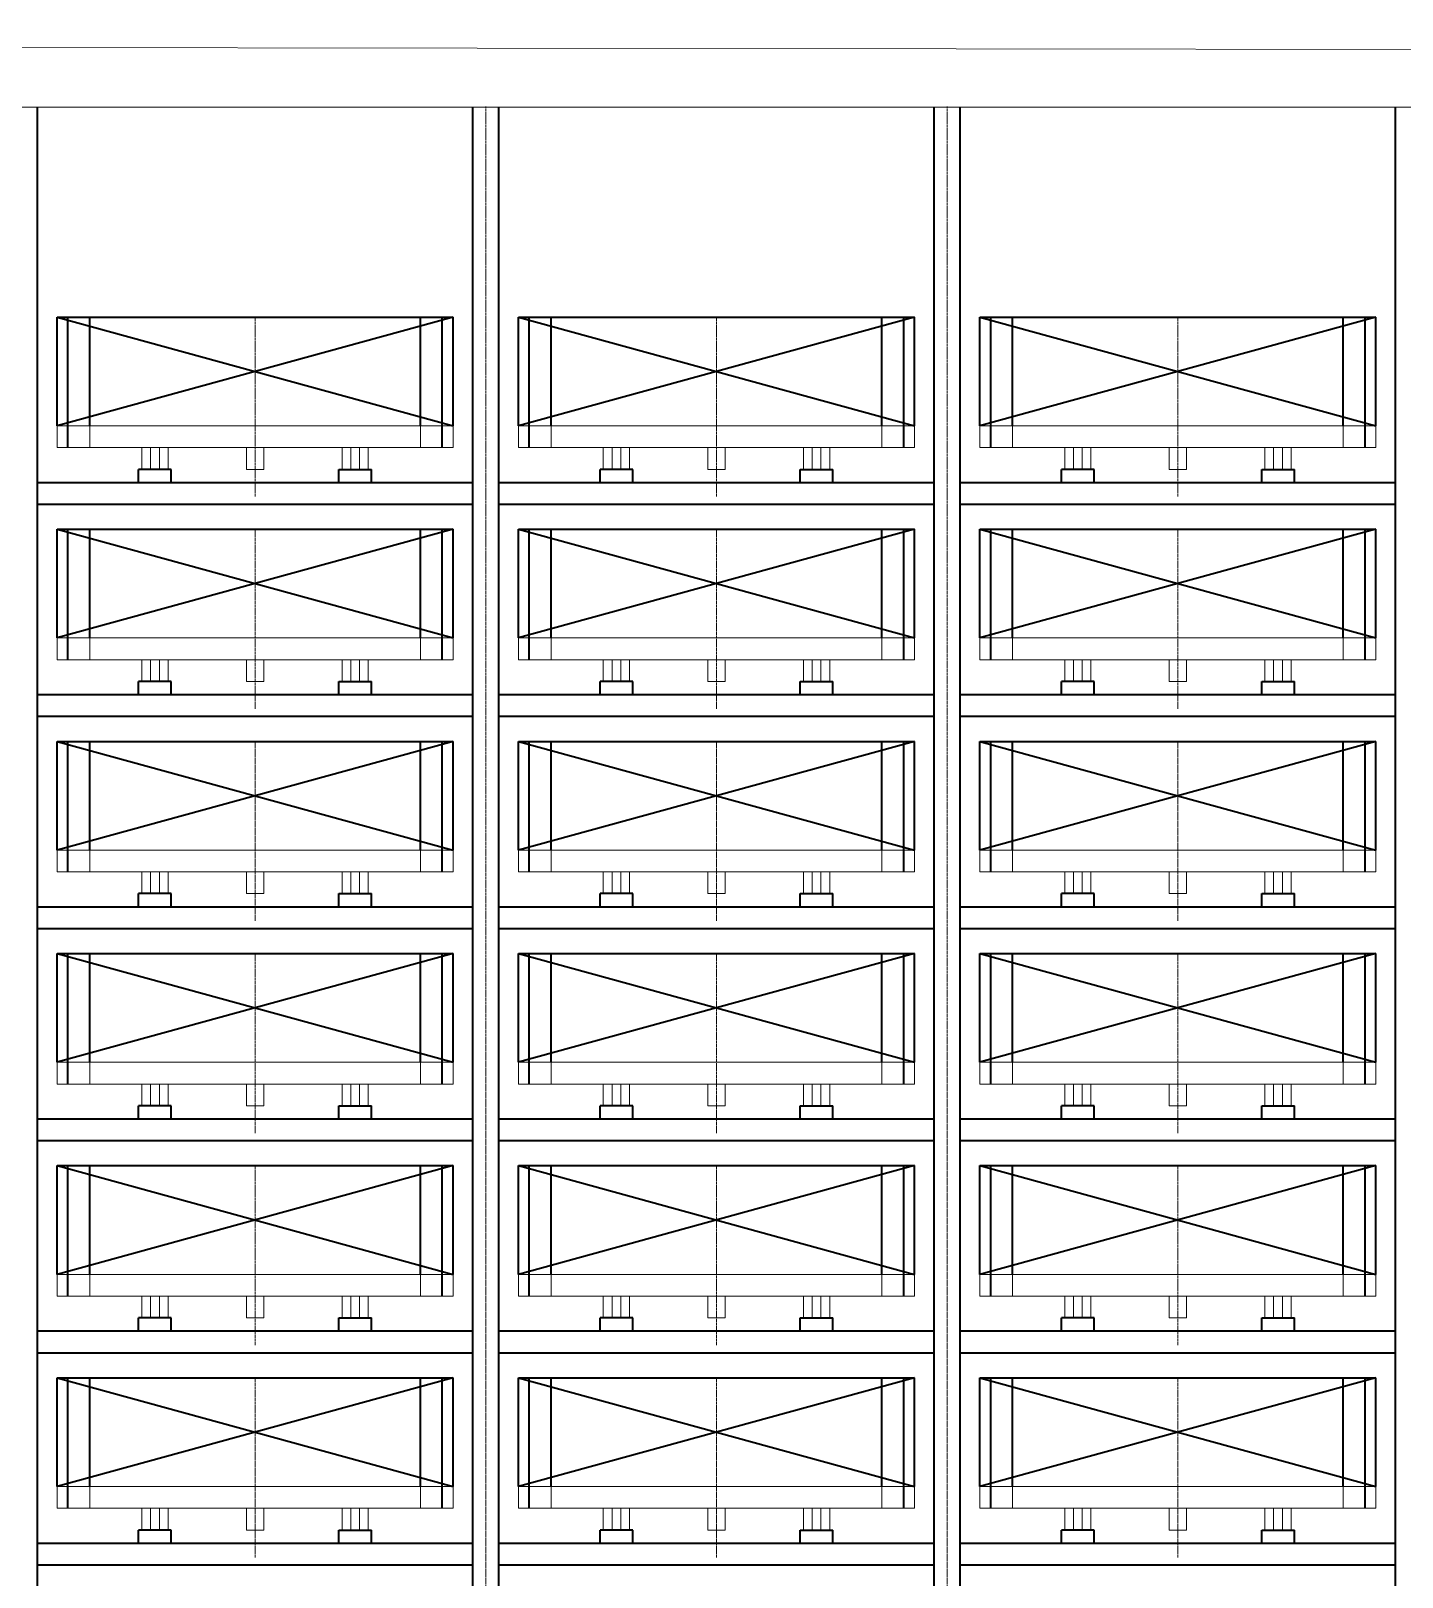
# Model space of a CAD drawing. Header units: millimetres. Extents: x -67280 to 67280, y -47520 to 47520.
# Drawn here: x 5452 to 11752, y 12094 to 19200 of the extents above; entities that cross this region are included whole.
import ezdxf

# ---------------------------------------------------------------- set-up
doc = ezdxf.new("R2010")
doc.units = ezdxf.units.MM
doc.linetypes.add('点画线', pattern=[18, 12, -2, 2, -2])
for name, color, linetype, lineweight in [('ACADCAXA细实线层', 3, 'Continuous', 18), ('EB0', 7, 'Continuous', 35), ('中心线层', 1, '点画线', 18), ('尺寸线层', 4, 'Continuous', 18), ('细实线层', 3, 'Continuous', 18)]:
    doc.layers.add(name, color=color, linetype=linetype, lineweight=lineweight)

msp = doc.modelspace()

# ---------------------------------------------------------------- linework, layer by layer
at = {"layer": 'ACADCAXA细实线层', "color": 2, "linetype": 'Continuous', "lineweight": 18}
for p, q in [((5572.031, 17384.786), (7392.031, 17384.786)), ((7692.031, 17384.786), (9512.031, 17384.786)), ((9812.031, 17384.786), (11632.031, 17384.786)), ((5572.031, 17284.786), (7392.031, 17284.786)), ((5962.031, 17184.786), (5962.031, 17284.786)), ((6042.031, 17184.786), (6042.031, 17284.786)), ((6442.031, 17184.786), (6442.031, 17284.786)), ((6522.031, 17184.786), (6522.031, 17284.786)), ((6922.031, 17184.786), (6922.031, 17284.786)), ((7002.031, 17184.786), (7002.031, 17284.786)), ((7692.031, 17284.786), (9512.031, 17284.786)), ((8082.031, 17184.786), (8082.031, 17284.786)), ((8162.031, 17184.786), (8162.031, 17284.786)), ((8562.031, 17184.786), (8562.031, 17284.786)), ((8642.031, 17184.786), (8642.031, 17284.786)), ((9042.031, 17184.786), (9042.031, 17284.786)), ((9122.031, 17184.786), (9122.031, 17284.786)), ((9812.031, 17284.786), (11632.031, 17284.786)), ((10202.031, 17184.786), (10202.031, 17284.786)), ((10282.031, 17184.786), (10282.031, 17284.786)), ((10682.031, 17184.786), (10682.031, 17284.786)), ((10762.031, 17184.786), (10762.031, 17284.786)), ((11162.031, 17184.786), (11162.031, 17284.786)), ((11242.031, 17184.786), (11242.031, 17284.786)), ((5962.031, 17184.786), (6042.031, 17184.786)), ((6442.031, 17184.786), (6522.031, 17184.786)), ((6922.031, 17184.786), (7002.031, 17184.786)), ((8082.031, 17184.786), (8162.031, 17184.786)), ((8562.031, 17184.786), (8642.031, 17184.786)), ((9042.031, 17184.786), (9122.031, 17184.786)), ((10202.031, 17184.786), (10282.031, 17184.786)), ((10682.031, 17184.786), (10762.031, 17184.786)), ((11162.031, 17184.786), (11242.031, 17184.786)), ((5572.031, 16409.786), (7392.031, 16409.786)), ((7692.031, 16409.786), (9512.031, 16409.786)), ((9812.031, 16409.786), (11632.031, 16409.786)), ((5572.031, 16309.786), (7392.031, 16309.786)), ((5962.031, 16209.786), (5962.031, 16309.786)), ((6042.031, 16209.786), (6042.031, 16309.786)), ((6442.031, 16209.786), (6442.031, 16309.786)), ((6522.031, 16209.786), (6522.031, 16309.786)), ((6922.031, 16209.786), (6922.031, 16309.786)), ((7002.031, 16209.786), (7002.031, 16309.786)), ((7692.031, 16309.786), (9512.031, 16309.786)), ((8082.031, 16209.786), (8082.031, 16309.786)), ((8162.031, 16209.786), (8162.031, 16309.786)), ((8562.031, 16209.786), (8562.031, 16309.786)), ((8642.031, 16209.786), (8642.031, 16309.786)), ((9042.031, 16209.786), (9042.031, 16309.786)), ((9122.031, 16209.786), (9122.031, 16309.786)), ((9812.031, 16309.786), (11632.031, 16309.786)), ((10202.031, 16209.786), (10202.031, 16309.786)), ((10282.031, 16209.786), (10282.031, 16309.786)), ((10682.031, 16209.786), (10682.031, 16309.786)), ((10762.031, 16209.786), (10762.031, 16309.786)), ((11162.031, 16209.786), (11162.031, 16309.786)), ((11242.031, 16209.786), (11242.031, 16309.786)), ((5962.031, 16209.786), (6042.031, 16209.786)), ((6442.031, 16209.786), (6522.031, 16209.786)), ((6922.031, 16209.786), (7002.031, 16209.786)), ((8082.031, 16209.786), (8162.031, 16209.786)), ((8562.031, 16209.786), (8642.031, 16209.786)), ((9042.031, 16209.786), (9122.031, 16209.786)), ((10202.031, 16209.786), (10282.031, 16209.786)), ((10682.031, 16209.786), (10762.031, 16209.786)), ((11162.031, 16209.786), (11242.031, 16209.786)), ((5572.031, 15434.786), (7392.031, 15434.786)), ((7692.031, 15434.786), (9512.031, 15434.786)), ((9812.031, 15434.786), (11632.031, 15434.786)), ((5572.031, 15334.786), (7392.031, 15334.786)), ((5962.031, 15234.786), (5962.031, 15334.786)), ((6042.031, 15234.786), (6042.031, 15334.786)), ((6442.031, 15234.786), (6442.031, 15334.786)), ((6522.031, 15234.786), (6522.031, 15334.786)), ((6922.031, 15234.786), (6922.031, 15334.786)), ((7002.031, 15234.786), (7002.031, 15334.786)), ((7692.031, 15334.786), (9512.031, 15334.786)), ((8082.031, 15234.786), (8082.031, 15334.786)), ((8162.031, 15234.786), (8162.031, 15334.786)), ((8562.031, 15234.786), (8562.031, 15334.786)), ((8642.031, 15234.786), (8642.031, 15334.786)), ((9042.031, 15234.786), (9042.031, 15334.786)), ((9122.031, 15234.786), (9122.031, 15334.786)), ((9812.031, 15334.786), (11632.031, 15334.786)), ((10202.031, 15234.786), (10202.031, 15334.786)), ((10282.031, 15234.786), (10282.031, 15334.786)), ((10682.031, 15234.786), (10682.031, 15334.786)), ((10762.031, 15234.786), (10762.031, 15334.786)), ((11162.031, 15234.786), (11162.031, 15334.786)), ((11242.031, 15234.786), (11242.031, 15334.786)), ((5962.031, 15234.786), (6042.031, 15234.786)), ((6442.031, 15234.786), (6522.031, 15234.786)), ((6922.031, 15234.786), (7002.031, 15234.786)), ((8082.031, 15234.786), (8162.031, 15234.786)), ((8562.031, 15234.786), (8642.031, 15234.786)), ((9042.031, 15234.786), (9122.031, 15234.786)), ((10202.031, 15234.786), (10282.031, 15234.786)), ((10682.031, 15234.786), (10762.031, 15234.786)), ((11162.031, 15234.786), (11242.031, 15234.786)), ((5572.031, 14459.786), (7392.031, 14459.786)), ((7692.031, 14459.786), (9512.031, 14459.786)), ((9812.031, 14459.786), (11632.031, 14459.786)), ((5572.031, 14359.786), (7392.031, 14359.786)), ((5962.031, 14259.786), (5962.031, 14359.786)), ((6042.031, 14259.786), (6042.031, 14359.786)), ((6442.031, 14259.786), (6442.031, 14359.786)), ((6522.031, 14259.786), (6522.031, 14359.786)), ((6922.031, 14259.786), (6922.031, 14359.786)), ((7002.031, 14259.786), (7002.031, 14359.786)), ((7692.031, 14359.786), (9512.031, 14359.786)), ((8082.031, 14259.786), (8082.031, 14359.786)), ((8162.031, 14259.786), (8162.031, 14359.786)), ((8562.031, 14259.786), (8562.031, 14359.786)), ((8642.031, 14259.786), (8642.031, 14359.786)), ((9042.031, 14259.786), (9042.031, 14359.786)), ((9122.031, 14259.786), (9122.031, 14359.786)), ((9812.031, 14359.786), (11632.031, 14359.786)), ((10202.031, 14259.786), (10202.031, 14359.786)), ((10282.031, 14259.786), (10282.031, 14359.786)), ((10682.031, 14259.786), (10682.031, 14359.786)), ((10762.031, 14259.786), (10762.031, 14359.786)), ((11162.031, 14259.786), (11162.031, 14359.786)), ((11242.031, 14259.786), (11242.031, 14359.786)), ((5962.031, 14259.786), (6042.031, 14259.786)), ((6442.031, 14259.786), (6522.031, 14259.786)), ((6922.031, 14259.786), (7002.031, 14259.786)), ((8082.031, 14259.786), (8162.031, 14259.786)), ((8562.031, 14259.786), (8642.031, 14259.786)), ((9042.031, 14259.786), (9122.031, 14259.786)), ((10202.031, 14259.786), (10282.031, 14259.786)), ((10682.031, 14259.786), (10762.031, 14259.786)), ((11162.031, 14259.786), (11242.031, 14259.786)), ((5572.031, 13484.786), (7392.031, 13484.786)), ((7692.031, 13484.786), (9512.031, 13484.786)), ((9812.031, 13484.786), (11632.031, 13484.786)), ((5572.031, 13384.786), (7392.031, 13384.786)), ((5962.031, 13284.786), (5962.031, 13384.786)), ((6042.031, 13284.786), (6042.031, 13384.786)), ((6442.031, 13284.786), (6442.031, 13384.786)), ((6522.031, 13284.786), (6522.031, 13384.786)), ((6922.031, 13284.786), (6922.031, 13384.786)), ((7002.031, 13284.786), (7002.031, 13384.786)), ((7692.031, 13384.786), (9512.031, 13384.786)), ((8082.031, 13284.786), (8082.031, 13384.786)), ((8162.031, 13284.786), (8162.031, 13384.786)), ((8562.031, 13284.786), (8562.031, 13384.786)), ((8642.031, 13284.786), (8642.031, 13384.786)), ((9042.031, 13284.786), (9042.031, 13384.786)), ((9122.031, 13284.786), (9122.031, 13384.786)), ((9812.031, 13384.786), (11632.031, 13384.786)), ((10202.031, 13284.786), (10202.031, 13384.786)), ((10282.031, 13284.786), (10282.031, 13384.786)), ((10682.031, 13284.786), (10682.031, 13384.786)), ((10762.031, 13284.786), (10762.031, 13384.786)), ((11162.031, 13284.786), (11162.031, 13384.786)), ((11242.031, 13284.786), (11242.031, 13384.786)), ((5962.031, 13284.786), (6042.031, 13284.786)), ((6442.031, 13284.786), (6522.031, 13284.786)), ((6922.031, 13284.786), (7002.031, 13284.786)), ((8082.031, 13284.786), (8162.031, 13284.786)), ((8562.031, 13284.786), (8642.031, 13284.786)), ((9042.031, 13284.786), (9122.031, 13284.786)), ((10202.031, 13284.786), (10282.031, 13284.786)), ((10682.031, 13284.786), (10762.031, 13284.786)), ((11162.031, 13284.786), (11242.031, 13284.786)), ((5572.031, 12509.786), (7392.031, 12509.786)), ((7692.031, 12509.786), (9512.031, 12509.786)), ((9812.031, 12509.786), (11632.031, 12509.786)), ((5572.031, 12409.786), (7392.031, 12409.786)), ((5962.031, 12309.786), (5962.031, 12409.786)), ((6042.031, 12309.786), (6042.031, 12409.786)), ((6442.031, 12309.786), (6442.031, 12409.786)), ((6522.031, 12309.786), (6522.031, 12409.786)), ((6922.031, 12309.786), (6922.031, 12409.786)), ((7002.031, 12309.786), (7002.031, 12409.786)), ((7692.031, 12409.786), (9512.031, 12409.786)), ((8082.031, 12309.786), (8082.031, 12409.786)), ((8162.031, 12309.786), (8162.031, 12409.786)), ((8562.031, 12309.786), (8562.031, 12409.786)), ((8642.031, 12309.786), (8642.031, 12409.786)), ((9042.031, 12309.786), (9042.031, 12409.786)), ((9122.031, 12309.786), (9122.031, 12409.786)), ((9812.031, 12409.786), (11632.031, 12409.786)), ((10202.031, 12309.786), (10202.031, 12409.786)), ((10282.031, 12309.786), (10282.031, 12409.786)), ((10682.031, 12309.786), (10682.031, 12409.786)), ((10762.031, 12309.786), (10762.031, 12409.786)), ((11162.031, 12309.786), (11162.031, 12409.786)), ((11242.031, 12309.786), (11242.031, 12409.786)), ((5962.031, 12309.786), (6042.031, 12309.786)), ((6442.031, 12309.786), (6522.031, 12309.786)), ((6922.031, 12309.786), (7002.031, 12309.786)), ((8082.031, 12309.786), (8162.031, 12309.786)), ((8562.031, 12309.786), (8642.031, 12309.786)), ((9042.031, 12309.786), (9122.031, 12309.786)), ((10202.031, 12309.786), (10282.031, 12309.786)), ((10682.031, 12309.786), (10762.031, 12309.786)), ((11162.031, 12309.786), (11242.031, 12309.786))]:
    msp.add_line(p, q, dxfattribs=at)
at = {"layer": 'EB0'}
for p, q in [((5482.031, 7599.786), (5482.031, 18849.786)), ((7482.031, 7599.786), (7482.031, 18849.786)), ((7602.031, 7599.786), (7602.031, 18849.786)), ((9602.031, 7599.786), (9602.031, 18849.786)), ((9722.031, 7599.786), (9722.031, 18849.786)), ((11722.031, 7599.786), (11722.031, 18849.786)), ((5947.031, 17124.786), (5947.031, 17184.786)), ((6097.031, 17184.786), (5947.031, 17184.786)), ((6097.031, 17124.786), (6097.031, 17184.786)), ((6867.031, 17184.786), (7017.031, 17184.786)), ((6867.031, 17124.786), (6867.031, 17184.786)), ((7017.031, 17124.786), (7017.031, 17184.786)), ((8067.031, 17124.786), (8067.031, 17184.786)), ((8217.031, 17184.786), (8067.031, 17184.786)), ((8217.031, 17124.786), (8217.031, 17184.786)), ((8987.031, 17184.786), (9137.031, 17184.786)), ((8987.031, 17124.786), (8987.031, 17184.786)), ((9137.031, 17124.786), (9137.031, 17184.786)), ((10187.031, 17124.786), (10187.031, 17184.786)), ((10337.031, 17184.786), (10187.031, 17184.786)), ((10337.031, 17124.786), (10337.031, 17184.786)), ((11107.031, 17184.786), (11257.031, 17184.786)), ((11107.031, 17124.786), (11107.031, 17184.786)), ((11257.031, 17124.786), (11257.031, 17184.786)), ((5482.031, 17124.786), (7482.031, 17124.786)), ((5722.031, 17124.786), (7482.031, 17124.786)), ((7602.031, 17124.786), (9602.031, 17124.786)), ((7842.031, 17124.786), (9602.031, 17124.786)), ((9722.031, 17124.786), (11722.031, 17124.786)), ((9962.031, 17124.786), (11722.031, 17124.786)), ((5482.031, 17024.786), (7482.031, 17024.786)), ((5722.031, 17024.786), (7482.031, 17024.786)), ((7602.031, 17024.786), (9602.031, 17024.786)), ((7842.031, 17024.786), (9602.031, 17024.786)), ((9722.031, 17024.786), (11722.031, 17024.786)), ((9962.031, 17024.786), (11722.031, 17024.786)), ((5947.031, 16149.786), (5947.031, 16209.786)), ((6097.031, 16209.786), (5947.031, 16209.786)), ((6097.031, 16149.786), (6097.031, 16209.786)), ((6867.031, 16209.786), (7017.031, 16209.786)), ((6867.031, 16149.786), (6867.031, 16209.786)), ((7017.031, 16149.786), (7017.031, 16209.786)), ((8067.031, 16149.786), (8067.031, 16209.786)), ((8217.031, 16209.786), (8067.031, 16209.786)), ((8217.031, 16149.786), (8217.031, 16209.786)), ((8987.031, 16209.786), (9137.031, 16209.786)), ((8987.031, 16149.786), (8987.031, 16209.786)), ((9137.031, 16149.786), (9137.031, 16209.786)), ((10187.031, 16149.786), (10187.031, 16209.786)), ((10337.031, 16209.786), (10187.031, 16209.786)), ((10337.031, 16149.786), (10337.031, 16209.786)), ((11107.031, 16209.786), (11257.031, 16209.786)), ((11107.031, 16149.786), (11107.031, 16209.786)), ((11257.031, 16149.786), (11257.031, 16209.786)), ((5482.031, 16149.786), (7482.031, 16149.786)), ((5722.031, 16149.786), (7482.031, 16149.786)), ((7602.031, 16149.786), (9602.031, 16149.786)), ((7842.031, 16149.786), (9602.031, 16149.786)), ((9722.031, 16149.786), (11722.031, 16149.786)), ((9962.031, 16149.786), (11722.031, 16149.786)), ((5482.031, 16049.786), (7482.031, 16049.786)), ((5722.031, 16049.786), (7482.031, 16049.786)), ((7602.031, 16049.786), (9602.031, 16049.786)), ((7842.031, 16049.786), (9602.031, 16049.786)), ((9722.031, 16049.786), (11722.031, 16049.786)), ((9962.031, 16049.786), (11722.031, 16049.786)), ((5947.031, 15174.786), (5947.031, 15234.786)), ((6097.031, 15234.786), (5947.031, 15234.786)), ((6097.031, 15174.786), (6097.031, 15234.786)), ((6867.031, 15234.786), (7017.031, 15234.786)), ((6867.031, 15174.786), (6867.031, 15234.786)), ((7017.031, 15174.786), (7017.031, 15234.786)), ((8067.031, 15174.786), (8067.031, 15234.786)), ((8217.031, 15234.786), (8067.031, 15234.786)), ((8217.031, 15174.786), (8217.031, 15234.786)), ((8987.031, 15234.786), (9137.031, 15234.786)), ((8987.031, 15174.786), (8987.031, 15234.786)), ((9137.031, 15174.786), (9137.031, 15234.786)), ((10187.031, 15174.786), (10187.031, 15234.786)), ((10337.031, 15234.786), (10187.031, 15234.786)), ((10337.031, 15174.786), (10337.031, 15234.786)), ((11107.031, 15234.786), (11257.031, 15234.786)), ((11107.031, 15174.786), (11107.031, 15234.786)), ((11257.031, 15174.786), (11257.031, 15234.786)), ((5482.031, 15174.786), (7482.031, 15174.786)), ((5722.031, 15174.786), (7482.031, 15174.786)), ((7602.031, 15174.786), (9602.031, 15174.786)), ((7842.031, 15174.786), (9602.031, 15174.786)), ((9722.031, 15174.786), (11722.031, 15174.786)), ((9962.031, 15174.786), (11722.031, 15174.786)), ((5482.031, 15074.786), (7482.031, 15074.786)), ((5722.031, 15074.786), (7482.031, 15074.786)), ((7602.031, 15074.786), (9602.031, 15074.786)), ((7842.031, 15074.786), (9602.031, 15074.786)), ((9722.031, 15074.786), (11722.031, 15074.786)), ((9962.031, 15074.786), (11722.031, 15074.786)), ((5947.031, 14199.786), (5947.031, 14259.786)), ((6097.031, 14259.786), (5947.031, 14259.786)), ((6097.031, 14199.786), (6097.031, 14259.786)), ((6867.031, 14259.786), (7017.031, 14259.786)), ((6867.031, 14199.786), (6867.031, 14259.786)), ((7017.031, 14199.786), (7017.031, 14259.786)), ((8067.031, 14199.786), (8067.031, 14259.786)), ((8217.031, 14259.786), (8067.031, 14259.786)), ((8217.031, 14199.786), (8217.031, 14259.786)), ((8987.031, 14259.786), (9137.031, 14259.786)), ((8987.031, 14199.786), (8987.031, 14259.786)), ((9137.031, 14199.786), (9137.031, 14259.786)), ((10187.031, 14199.786), (10187.031, 14259.786)), ((10337.031, 14259.786), (10187.031, 14259.786)), ((10337.031, 14199.786), (10337.031, 14259.786)), ((11107.031, 14259.786), (11257.031, 14259.786)), ((11107.031, 14199.786), (11107.031, 14259.786)), ((11257.031, 14199.786), (11257.031, 14259.786)), ((5482.031, 14199.786), (7482.031, 14199.786)), ((5722.031, 14199.786), (7482.031, 14199.786)), ((7602.031, 14199.786), (9602.031, 14199.786)), ((7842.031, 14199.786), (9602.031, 14199.786)), ((9722.031, 14199.786), (11722.031, 14199.786)), ((9962.031, 14199.786), (11722.031, 14199.786)), ((5482.031, 14099.786), (7482.031, 14099.786)), ((5722.031, 14099.786), (7482.031, 14099.786)), ((7602.031, 14099.786), (9602.031, 14099.786)), ((7842.031, 14099.786), (9602.031, 14099.786)), ((9722.031, 14099.786), (11722.031, 14099.786)), ((9962.031, 14099.786), (11722.031, 14099.786)), ((5482.031, 13224.786), (7482.031, 13224.786)), ((5722.031, 13224.786), (7482.031, 13224.786)), ((5947.031, 13224.786), (5947.031, 13284.786)), ((6097.031, 13284.786), (5947.031, 13284.786)), ((6097.031, 13224.786), (6097.031, 13284.786)), ((6867.031, 13284.786), (7017.031, 13284.786)), ((6867.031, 13224.786), (6867.031, 13284.786)), ((7017.031, 13224.786), (7017.031, 13284.786)), ((7602.031, 13224.786), (9602.031, 13224.786)), ((7842.031, 13224.786), (9602.031, 13224.786)), ((8067.031, 13224.786), (8067.031, 13284.786)), ((8217.031, 13284.786), (8067.031, 13284.786)), ((8217.031, 13224.786), (8217.031, 13284.786)), ((8987.031, 13284.786), (9137.031, 13284.786)), ((8987.031, 13224.786), (8987.031, 13284.786)), ((9137.031, 13224.786), (9137.031, 13284.786)), ((9722.031, 13224.786), (11722.031, 13224.786)), ((9962.031, 13224.786), (11722.031, 13224.786)), ((10187.031, 13224.786), (10187.031, 13284.786)), ((10337.031, 13284.786), (10187.031, 13284.786)), ((10337.031, 13224.786), (10337.031, 13284.786)), ((11107.031, 13284.786), (11257.031, 13284.786)), ((11107.031, 13224.786), (11107.031, 13284.786)), ((11257.031, 13224.786), (11257.031, 13284.786)), ((5482.031, 13124.786), (7482.031, 13124.786)), ((5722.031, 13124.786), (7482.031, 13124.786)), ((7602.031, 13124.786), (9602.031, 13124.786)), ((7842.031, 13124.786), (9602.031, 13124.786)), ((9722.031, 13124.786), (11722.031, 13124.786)), ((9962.031, 13124.786), (11722.031, 13124.786)), ((5947.031, 12249.786), (5947.031, 12309.786)), ((6097.031, 12309.786), (5947.031, 12309.786)), ((6097.031, 12249.786), (6097.031, 12309.786)), ((6867.031, 12309.786), (7017.031, 12309.786)), ((6867.031, 12249.786), (6867.031, 12309.786)), ((7017.031, 12249.786), (7017.031, 12309.786)), ((8067.031, 12249.786), (8067.031, 12309.786)), ((8217.031, 12309.786), (8067.031, 12309.786)), ((8217.031, 12249.786), (8217.031, 12309.786)), ((8987.031, 12309.786), (9137.031, 12309.786)), ((8987.031, 12249.786), (8987.031, 12309.786)), ((9137.031, 12249.786), (9137.031, 12309.786)), ((10187.031, 12249.786), (10187.031, 12309.786)), ((10337.031, 12309.786), (10187.031, 12309.786)), ((10337.031, 12249.786), (10337.031, 12309.786)), ((11107.031, 12309.786), (11257.031, 12309.786)), ((11107.031, 12249.786), (11107.031, 12309.786)), ((11257.031, 12249.786), (11257.031, 12309.786)), ((5482.031, 12249.786), (7482.031, 12249.786)), ((5722.031, 12249.786), (7482.031, 12249.786)), ((7602.031, 12249.786), (9602.031, 12249.786)), ((7842.031, 12249.786), (9602.031, 12249.786)), ((9722.031, 12249.786), (11722.031, 12249.786)), ((9962.031, 12249.786), (11722.031, 12249.786)), ((5482.031, 12149.786), (7482.031, 12149.786)), ((5722.031, 12149.786), (7482.031, 12149.786)), ((7602.031, 12149.786), (9602.031, 12149.786)), ((7842.031, 12149.786), (9602.031, 12149.786)), ((9722.031, 12149.786), (11722.031, 12149.786)), ((9962.031, 12149.786), (11722.031, 12149.786))]:
    msp.add_line(p, q, dxfattribs=at)
at = {"layer": 'EB0', "color": 2}
for p, q in [((5572.031, 17884.786), (7392.031, 17384.786)), ((5572.031, 17884.786), (7392.031, 17884.786)), ((7392.031, 17884.786), (5572.031, 17384.786)), ((5572.031, 17384.786), (5572.031, 17884.786)), ((7392.031, 17384.786), (7392.031, 17884.786)), ((7692.031, 17884.786), (9512.031, 17384.786)), ((7692.031, 17884.786), (9512.031, 17884.786)), ((9512.031, 17884.786), (7692.031, 17384.786)), ((7692.031, 17384.786), (7692.031, 17884.786)), ((9512.031, 17384.786), (9512.031, 17884.786)), ((9812.031, 17884.786), (11632.031, 17384.786)), ((9812.031, 17884.786), (11632.031, 17884.786)), ((11632.031, 17884.786), (9812.031, 17384.786)), ((9812.031, 17384.786), (9812.031, 17884.786)), ((11632.031, 17384.786), (11632.031, 17884.786)), ((5572.031, 16909.786), (7392.031, 16909.786)), ((7392.031, 16909.786), (5572.031, 16409.786)), ((5572.031, 16909.786), (7392.031, 16409.786)), ((5572.031, 16409.786), (5572.031, 16909.786)), ((7392.031, 16409.786), (7392.031, 16909.786)), ((7692.031, 16909.786), (9512.031, 16909.786)), ((9512.031, 16909.786), (7692.031, 16409.786)), ((7692.031, 16909.786), (9512.031, 16409.786)), ((7692.031, 16409.786), (7692.031, 16909.786)), ((9512.031, 16409.786), (9512.031, 16909.786)), ((9812.031, 16909.786), (11632.031, 16909.786)), ((11632.031, 16909.786), (9812.031, 16409.786)), ((9812.031, 16909.786), (11632.031, 16409.786)), ((9812.031, 16409.786), (9812.031, 16909.786)), ((11632.031, 16409.786), (11632.031, 16909.786)), ((5572.031, 15934.786), (7392.031, 15934.786)), ((7392.031, 15934.786), (5572.031, 15434.786)), ((5572.031, 15934.786), (7392.031, 15434.786)), ((5572.031, 15434.786), (5572.031, 15934.786)), ((7392.031, 15434.786), (7392.031, 15934.786)), ((7692.031, 15934.786), (9512.031, 15934.786)), ((9512.031, 15934.786), (7692.031, 15434.786)), ((7692.031, 15934.786), (9512.031, 15434.786)), ((7692.031, 15434.786), (7692.031, 15934.786)), ((9512.031, 15434.786), (9512.031, 15934.786)), ((9812.031, 15934.786), (11632.031, 15934.786)), ((11632.031, 15934.786), (9812.031, 15434.786)), ((9812.031, 15934.786), (11632.031, 15434.786)), ((9812.031, 15434.786), (9812.031, 15934.786)), ((11632.031, 15434.786), (11632.031, 15934.786)), ((5572.031, 14959.786), (7392.031, 14959.786)), ((7392.031, 14959.786), (5572.031, 14459.786)), ((5572.031, 14959.786), (7392.031, 14459.786)), ((5572.031, 14459.786), (5572.031, 14959.786)), ((7392.031, 14459.786), (7392.031, 14959.786)), ((7692.031, 14959.786), (9512.031, 14959.786)), ((9512.031, 14959.786), (7692.031, 14459.786)), ((7692.031, 14959.786), (9512.031, 14459.786)), ((7692.031, 14459.786), (7692.031, 14959.786)), ((9512.031, 14459.786), (9512.031, 14959.786)), ((9812.031, 14959.786), (11632.031, 14959.786)), ((11632.031, 14959.786), (9812.031, 14459.786)), ((9812.031, 14959.786), (11632.031, 14459.786)), ((9812.031, 14459.786), (9812.031, 14959.786)), ((11632.031, 14459.786), (11632.031, 14959.786)), ((5572.031, 13984.786), (7392.031, 13984.786)), ((7392.031, 13984.786), (5572.031, 13484.786)), ((5572.031, 13984.786), (7392.031, 13484.786)), ((5572.031, 13484.786), (5572.031, 13984.786)), ((7392.031, 13484.786), (7392.031, 13984.786)), ((7692.031, 13984.786), (9512.031, 13984.786)), ((9512.031, 13984.786), (7692.031, 13484.786)), ((7692.031, 13984.786), (9512.031, 13484.786)), ((7692.031, 13484.786), (7692.031, 13984.786)), ((9512.031, 13484.786), (9512.031, 13984.786)), ((9812.031, 13984.786), (11632.031, 13984.786)), ((11632.031, 13984.786), (9812.031, 13484.786)), ((9812.031, 13984.786), (11632.031, 13484.786)), ((9812.031, 13484.786), (9812.031, 13984.786)), ((11632.031, 13484.786), (11632.031, 13984.786)), ((5572.031, 13009.786), (7392.031, 13009.786)), ((7392.031, 13009.786), (5572.031, 12509.786)), ((5572.031, 13009.786), (7392.031, 12509.786)), ((5572.031, 12509.786), (5572.031, 13009.786)), ((7392.031, 12509.786), (7392.031, 13009.786)), ((7692.031, 13009.786), (9512.031, 13009.786)), ((9512.031, 13009.786), (7692.031, 12509.786)), ((7692.031, 13009.786), (9512.031, 12509.786)), ((7692.031, 12509.786), (7692.031, 13009.786)), ((9512.031, 12509.786), (9512.031, 13009.786)), ((9812.031, 13009.786), (11632.031, 13009.786)), ((11632.031, 13009.786), (9812.031, 12509.786)), ((9812.031, 13009.786), (11632.031, 12509.786)), ((9812.031, 12509.786), (9812.031, 13009.786)), ((11632.031, 12509.786), (11632.031, 13009.786))]:
    msp.add_line(p, q, dxfattribs=at)
at = {"layer": 'EB0', "color": 4}
for p, q in [((5622.031, 17384.786), (5622.031, 17884.786)), ((7342.031, 17384.786), (7342.031, 17884.786)), ((7742.031, 17384.786), (7742.031, 17884.786)), ((9462.031, 17384.786), (9462.031, 17884.786)), ((9862.031, 17384.786), (9862.031, 17884.786)), ((11582.031, 17384.786), (11582.031, 17884.786)), ((5622.031, 17284.786), (5622.031, 17384.786)), ((7342.031, 17284.786), (7342.031, 17384.786)), ((7742.031, 17284.786), (7742.031, 17384.786)), ((9462.031, 17284.786), (9462.031, 17384.786)), ((9862.031, 17284.786), (9862.031, 17384.786)), ((11582.031, 17284.786), (11582.031, 17384.786)), ((5622.031, 16409.786), (5622.031, 16909.786)), ((7342.031, 16409.786), (7342.031, 16909.786)), ((7742.031, 16409.786), (7742.031, 16909.786)), ((9462.031, 16409.786), (9462.031, 16909.786)), ((9862.031, 16409.786), (9862.031, 16909.786)), ((11582.031, 16409.786), (11582.031, 16909.786)), ((5622.031, 16309.786), (5622.031, 16409.786)), ((7342.031, 16309.786), (7342.031, 16409.786)), ((7742.031, 16309.786), (7742.031, 16409.786)), ((9462.031, 16309.786), (9462.031, 16409.786)), ((9862.031, 16309.786), (9862.031, 16409.786)), ((11582.031, 16309.786), (11582.031, 16409.786)), ((5622.031, 15434.786), (5622.031, 15934.786)), ((7342.031, 15434.786), (7342.031, 15934.786)), ((7742.031, 15434.786), (7742.031, 15934.786)), ((9462.031, 15434.786), (9462.031, 15934.786)), ((9862.031, 15434.786), (9862.031, 15934.786)), ((11582.031, 15434.786), (11582.031, 15934.786)), ((5622.031, 15334.786), (5622.031, 15434.786)), ((7342.031, 15334.786), (7342.031, 15434.786)), ((7742.031, 15334.786), (7742.031, 15434.786)), ((9462.031, 15334.786), (9462.031, 15434.786)), ((9862.031, 15334.786), (9862.031, 15434.786)), ((11582.031, 15334.786), (11582.031, 15434.786)), ((5622.031, 14459.786), (5622.031, 14959.786)), ((7342.031, 14459.786), (7342.031, 14959.786)), ((7742.031, 14459.786), (7742.031, 14959.786)), ((9462.031, 14459.786), (9462.031, 14959.786)), ((9862.031, 14459.786), (9862.031, 14959.786)), ((11582.031, 14459.786), (11582.031, 14959.786)), ((5622.031, 14359.786), (5622.031, 14459.786)), ((7342.031, 14359.786), (7342.031, 14459.786)), ((7742.031, 14359.786), (7742.031, 14459.786)), ((9462.031, 14359.786), (9462.031, 14459.786)), ((9862.031, 14359.786), (9862.031, 14459.786)), ((11582.031, 14359.786), (11582.031, 14459.786)), ((5622.031, 13484.786), (5622.031, 13984.786)), ((7342.031, 13484.786), (7342.031, 13984.786)), ((7742.031, 13484.786), (7742.031, 13984.786)), ((9462.031, 13484.786), (9462.031, 13984.786)), ((9862.031, 13484.786), (9862.031, 13984.786)), ((11582.031, 13484.786), (11582.031, 13984.786)), ((5622.031, 13384.786), (5622.031, 13484.786)), ((7342.031, 13384.786), (7342.031, 13484.786)), ((7742.031, 13384.786), (7742.031, 13484.786)), ((9462.031, 13384.786), (9462.031, 13484.786)), ((9862.031, 13384.786), (9862.031, 13484.786)), ((11582.031, 13384.786), (11582.031, 13484.786)), ((5622.031, 12509.786), (5622.031, 13009.786)), ((7342.031, 12509.786), (7342.031, 13009.786)), ((7742.031, 12509.786), (7742.031, 13009.786)), ((9462.031, 12509.786), (9462.031, 13009.786)), ((9862.031, 12509.786), (9862.031, 13009.786)), ((11582.031, 12509.786), (11582.031, 13009.786)), ((5622.031, 12409.786), (5622.031, 12509.786)), ((7342.031, 12409.786), (7342.031, 12509.786)), ((7742.031, 12409.786), (7742.031, 12509.786)), ((9462.031, 12409.786), (9462.031, 12509.786)), ((9862.031, 12409.786), (9862.031, 12509.786)), ((11582.031, 12409.786), (11582.031, 12509.786))]:
    msp.add_line(p, q, dxfattribs=at)
at = {"layer": 'EB0', "color": 5}
for p, q in [((5722.031, 17384.786), (5722.031, 17884.786)), ((7242.031, 17384.786), (7242.031, 17884.786)), ((7842.031, 17384.786), (7842.031, 17884.786)), ((9362.031, 17384.786), (9362.031, 17884.786)), ((9962.031, 17384.786), (9962.031, 17884.786)), ((11482.031, 17384.786), (11482.031, 17884.786)), ((5722.031, 16409.786), (5722.031, 16909.786)), ((7242.031, 16409.786), (7242.031, 16909.786)), ((7842.031, 16409.786), (7842.031, 16909.786)), ((9362.031, 16409.786), (9362.031, 16909.786)), ((9962.031, 16409.786), (9962.031, 16909.786)), ((11482.031, 16409.786), (11482.031, 16909.786)), ((5722.031, 15434.786), (5722.031, 15934.786)), ((7242.031, 15434.786), (7242.031, 15934.786)), ((7842.031, 15434.786), (7842.031, 15934.786)), ((9362.031, 15434.786), (9362.031, 15934.786)), ((9962.031, 15434.786), (9962.031, 15934.786)), ((11482.031, 15434.786), (11482.031, 15934.786)), ((5722.031, 14459.786), (5722.031, 14959.786)), ((7242.031, 14459.786), (7242.031, 14959.786)), ((7842.031, 14459.786), (7842.031, 14959.786)), ((9362.031, 14459.786), (9362.031, 14959.786)), ((9962.031, 14459.786), (9962.031, 14959.786)), ((11482.031, 14459.786), (11482.031, 14959.786)), ((5722.031, 13484.786), (5722.031, 13984.786)), ((7242.031, 13484.786), (7242.031, 13984.786)), ((7842.031, 13484.786), (7842.031, 13984.786)), ((9362.031, 13484.786), (9362.031, 13984.786)), ((9962.031, 13484.786), (9962.031, 13984.786)), ((11482.031, 13484.786), (11482.031, 13984.786)), ((5722.031, 12509.786), (5722.031, 13009.786)), ((7242.031, 12509.786), (7242.031, 13009.786)), ((7842.031, 12509.786), (7842.031, 13009.786)), ((9362.031, 12509.786), (9362.031, 13009.786)), ((9962.031, 12509.786), (9962.031, 13009.786)), ((11482.031, 12509.786), (11482.031, 13009.786))]:
    msp.add_line(p, q, dxfattribs=at)
at = {"layer": '中心线层'}
for p, q in [((7542.031, 7596.786), (7542.031, 18852.786)), ((9662.031, 7596.786), (9662.031, 18852.786)), ((6482.031, 17059.422), (6482.031, 17887.786)), ((8602.031, 17059.422), (8602.031, 17887.786)), ((10722.031, 17059.422), (10722.031, 17887.786)), ((6482.031, 16084.422), (6482.031, 16912.786)), ((8602.031, 16084.422), (8602.031, 16912.786)), ((10722.031, 16084.422), (10722.031, 16912.786)), ((6482.031, 15109.422), (6482.031, 15937.786)), ((8602.031, 15109.422), (8602.031, 15937.786)), ((10722.031, 15109.422), (10722.031, 15937.786)), ((6482.031, 14134.422), (6482.031, 14962.786)), ((8602.031, 14134.422), (8602.031, 14962.786)), ((10722.031, 14134.422), (10722.031, 14962.786)), ((6482.031, 13159.422), (6482.031, 13987.786)), ((8602.031, 13159.422), (8602.031, 13987.786)), ((10722.031, 13159.422), (10722.031, 13987.786)), ((6482.031, 12184.422), (6482.031, 13012.786)), ((8602.031, 12184.422), (8602.031, 13012.786)), ((10722.031, 12184.422), (10722.031, 13012.786))]:
    msp.add_line(p, q, dxfattribs=at)
at = {"layer": '尺寸线层'}
for p, q in [((-49637.969, 19199.786), (22162.031, 19099.786)), ((-45537.969, 18849.786), (20342.031, 18849.786)), ((5482.031, 7599.786), (5482.031, 18849.786)), ((7482.031, 7599.786), (7482.031, 18849.786)), ((7602.031, 7599.786), (7602.031, 18849.786)), ((9602.031, 7599.786), (9602.031, 18849.786)), ((9722.031, 7599.786), (9722.031, 18849.786)), ((11722.031, 7599.786), (11722.031, 18849.786)), ((6002.031, 17184.786), (6002.031, 17284.786)), ((6082.031, 17184.786), (6082.031, 17284.786)), ((6882.031, 17184.786), (6882.031, 17284.786)), ((6962.031, 17184.786), (6962.031, 17284.786)), ((8122.031, 17184.786), (8122.031, 17284.786)), ((8202.031, 17184.786), (8202.031, 17284.786)), ((9002.031, 17184.786), (9002.031, 17284.786)), ((9082.031, 17184.786), (9082.031, 17284.786)), ((10242.031, 17184.786), (10242.031, 17284.786)), ((10322.031, 17184.786), (10322.031, 17284.786)), ((11122.031, 17184.786), (11122.031, 17284.786)), ((11202.031, 17184.786), (11202.031, 17284.786)), ((6002.031, 16209.786), (6002.031, 16309.786)), ((6082.031, 16209.786), (6082.031, 16309.786)), ((6882.031, 16209.786), (6882.031, 16309.786)), ((6962.031, 16209.786), (6962.031, 16309.786)), ((8122.031, 16209.786), (8122.031, 16309.786)), ((8202.031, 16209.786), (8202.031, 16309.786)), ((9002.031, 16209.786), (9002.031, 16309.786)), ((9082.031, 16209.786), (9082.031, 16309.786)), ((10242.031, 16209.786), (10242.031, 16309.786)), ((10322.031, 16209.786), (10322.031, 16309.786)), ((11122.031, 16209.786), (11122.031, 16309.786)), ((11202.031, 16209.786), (11202.031, 16309.786)), ((6002.031, 15234.786), (6002.031, 15334.786)), ((6082.031, 15234.786), (6082.031, 15334.786)), ((6882.031, 15234.786), (6882.031, 15334.786)), ((6962.031, 15234.786), (6962.031, 15334.786)), ((8122.031, 15234.786), (8122.031, 15334.786)), ((8202.031, 15234.786), (8202.031, 15334.786)), ((9002.031, 15234.786), (9002.031, 15334.786)), ((9082.031, 15234.786), (9082.031, 15334.786)), ((10242.031, 15234.786), (10242.031, 15334.786)), ((10322.031, 15234.786), (10322.031, 15334.786)), ((11122.031, 15234.786), (11122.031, 15334.786)), ((11202.031, 15234.786), (11202.031, 15334.786)), ((6002.031, 14259.786), (6002.031, 14359.786)), ((6082.031, 14259.786), (6082.031, 14359.786)), ((6882.031, 14259.786), (6882.031, 14359.786)), ((6962.031, 14259.786), (6962.031, 14359.786)), ((8122.031, 14259.786), (8122.031, 14359.786)), ((8202.031, 14259.786), (8202.031, 14359.786)), ((9002.031, 14259.786), (9002.031, 14359.786)), ((9082.031, 14259.786), (9082.031, 14359.786)), ((10242.031, 14259.786), (10242.031, 14359.786)), ((10322.031, 14259.786), (10322.031, 14359.786)), ((11122.031, 14259.786), (11122.031, 14359.786)), ((11202.031, 14259.786), (11202.031, 14359.786)), ((6002.031, 13284.786), (6002.031, 13384.786)), ((6082.031, 13284.786), (6082.031, 13384.786)), ((6882.031, 13284.786), (6882.031, 13384.786)), ((6962.031, 13284.786), (6962.031, 13384.786)), ((8122.031, 13284.786), (8122.031, 13384.786)), ((8202.031, 13284.786), (8202.031, 13384.786)), ((9002.031, 13284.786), (9002.031, 13384.786)), ((9082.031, 13284.786), (9082.031, 13384.786)), ((10242.031, 13284.786), (10242.031, 13384.786)), ((10322.031, 13284.786), (10322.031, 13384.786)), ((11122.031, 13284.786), (11122.031, 13384.786)), ((11202.031, 13284.786), (11202.031, 13384.786)), ((6002.031, 12309.786), (6002.031, 12409.786)), ((6082.031, 12309.786), (6082.031, 12409.786)), ((6882.031, 12309.786), (6882.031, 12409.786)), ((6962.031, 12309.786), (6962.031, 12409.786)), ((8122.031, 12309.786), (8122.031, 12409.786)), ((8202.031, 12309.786), (8202.031, 12409.786)), ((9002.031, 12309.786), (9002.031, 12409.786)), ((9082.031, 12309.786), (9082.031, 12409.786)), ((10242.031, 12309.786), (10242.031, 12409.786)), ((10322.031, 12309.786), (10322.031, 12409.786)), ((11122.031, 12309.786), (11122.031, 12409.786)), ((11202.031, 12309.786), (11202.031, 12409.786))]:
    msp.add_line(p, q, dxfattribs=at)
at = {"layer": '细实线层'}
for p, q in [((5572.031, 17284.786), (5572.031, 17384.786)), ((7392.031, 17284.786), (7392.031, 17384.786)), ((7692.031, 17284.786), (7692.031, 17384.786)), ((9512.031, 17284.786), (9512.031, 17384.786)), ((9812.031, 17284.786), (9812.031, 17384.786)), ((11632.031, 17284.786), (11632.031, 17384.786)), ((5572.031, 16309.786), (5572.031, 16409.786)), ((7392.031, 16309.786), (7392.031, 16409.786)), ((7692.031, 16309.786), (7692.031, 16409.786)), ((9512.031, 16309.786), (9512.031, 16409.786)), ((9812.031, 16309.786), (9812.031, 16409.786)), ((11632.031, 16309.786), (11632.031, 16409.786)), ((5572.031, 15334.786), (5572.031, 15434.786)), ((7392.031, 15334.786), (7392.031, 15434.786)), ((7692.031, 15334.786), (7692.031, 15434.786)), ((9512.031, 15334.786), (9512.031, 15434.786)), ((9812.031, 15334.786), (9812.031, 15434.786)), ((11632.031, 15334.786), (11632.031, 15434.786)), ((5572.031, 14359.786), (5572.031, 14459.786)), ((7392.031, 14359.786), (7392.031, 14459.786)), ((7692.031, 14359.786), (7692.031, 14459.786)), ((9512.031, 14359.786), (9512.031, 14459.786)), ((9812.031, 14359.786), (9812.031, 14459.786)), ((11632.031, 14359.786), (11632.031, 14459.786)), ((5572.031, 13384.786), (5572.031, 13484.786)), ((7392.031, 13384.786), (7392.031, 13484.786)), ((7692.031, 13384.786), (7692.031, 13484.786)), ((9512.031, 13384.786), (9512.031, 13484.786)), ((9812.031, 13384.786), (9812.031, 13484.786)), ((11632.031, 13384.786), (11632.031, 13484.786)), ((5572.031, 12409.786), (5572.031, 12509.786)), ((7392.031, 12409.786), (7392.031, 12509.786)), ((7692.031, 12409.786), (7692.031, 12509.786)), ((9512.031, 12409.786), (9512.031, 12509.786)), ((9812.031, 12409.786), (9812.031, 12509.786)), ((11632.031, 12409.786), (11632.031, 12509.786))]:
    msp.add_line(p, q, dxfattribs=at)
at = {"layer": '细实线层', "color": 5}
for p, q in [((5722.031, 17284.786), (5722.031, 17384.786)), ((7242.031, 17284.786), (7242.031, 17384.786)), ((7842.031, 17284.786), (7842.031, 17384.786)), ((9362.031, 17284.786), (9362.031, 17384.786)), ((9962.031, 17284.786), (9962.031, 17384.786)), ((11482.031, 17284.786), (11482.031, 17384.786)), ((5722.031, 16309.786), (5722.031, 16409.786)), ((7242.031, 16309.786), (7242.031, 16409.786)), ((7842.031, 16309.786), (7842.031, 16409.786)), ((9362.031, 16309.786), (9362.031, 16409.786)), ((9962.031, 16309.786), (9962.031, 16409.786)), ((11482.031, 16309.786), (11482.031, 16409.786)), ((5722.031, 15334.786), (5722.031, 15434.786)), ((7242.031, 15334.786), (7242.031, 15434.786)), ((7842.031, 15334.786), (7842.031, 15434.786)), ((9362.031, 15334.786), (9362.031, 15434.786)), ((9962.031, 15334.786), (9962.031, 15434.786)), ((11482.031, 15334.786), (11482.031, 15434.786)), ((5722.031, 14359.786), (5722.031, 14459.786)), ((7242.031, 14359.786), (7242.031, 14459.786)), ((7842.031, 14359.786), (7842.031, 14459.786)), ((9362.031, 14359.786), (9362.031, 14459.786)), ((9962.031, 14359.786), (9962.031, 14459.786)), ((11482.031, 14359.786), (11482.031, 14459.786)), ((5722.031, 13384.786), (5722.031, 13484.786)), ((7242.031, 13384.786), (7242.031, 13484.786)), ((7842.031, 13384.786), (7842.031, 13484.786)), ((9362.031, 13384.786), (9362.031, 13484.786)), ((9962.031, 13384.786), (9962.031, 13484.786)), ((11482.031, 13384.786), (11482.031, 13484.786)), ((5722.031, 12409.786), (5722.031, 12509.786)), ((7242.031, 12409.786), (7242.031, 12509.786)), ((7842.031, 12409.786), (7842.031, 12509.786)), ((9362.031, 12409.786), (9362.031, 12509.786)), ((9962.031, 12409.786), (9962.031, 12509.786)), ((11482.031, 12409.786), (11482.031, 12509.786))]:
    msp.add_line(p, q, dxfattribs=at)

doc.saveas('drawing.dxf')
